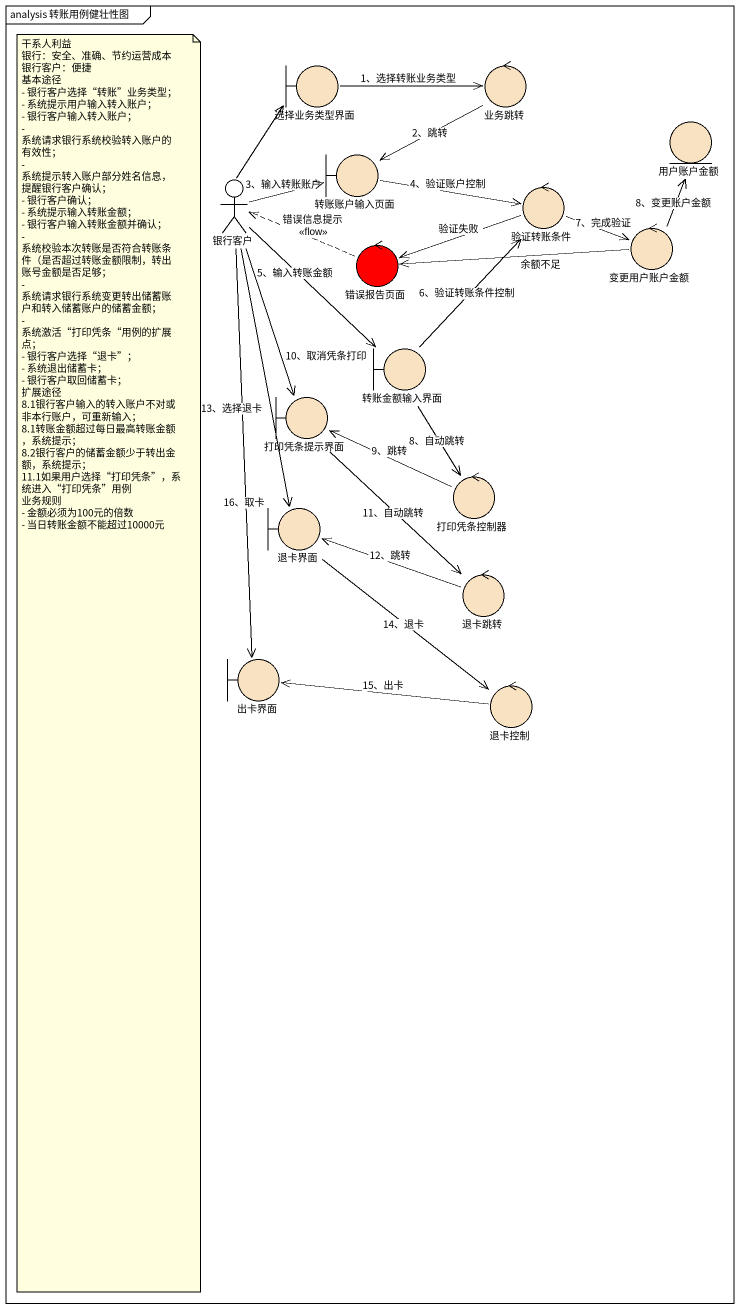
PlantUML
@startuml
mainframe analysis 转账用例健壮性图
boundary 选择业务类型界面 #F8E2C1
control 业务跳转 #F8E2C1
entity 用户账户金额 #F8E2C1
boundary 转账账户输入页面 #F8E2C1
actor 银行客户
control 验证转账条件 #F8E2C1
control 错误报告页面 #FF0000
control 变更用户账户金额 #F8E2C1
boundary 转账金额输入界面 #F8E2C1
boundary 打印凭条提示界面 #F8E2C1
boundary 退卡界面 #F8E2C1
control 打印凭条控制器 #F8E2C1
control 退卡跳转 #F8E2C1
boundary 出卡界面 #F8E2C1
control 退卡控制 #F8E2C1
选择业务类型界面 -right-> 业务跳转 : 1、选择转账业务类型
业务跳转 --> 转账账户输入页面 : 2、跳转
转账账户输入页面 -right-> 验证转账条件 : 4、验证账户控制
银行客户 -up-> 选择业务类型界面
银行客户 -right-> 转账账户输入页面 : 3、输入转账账户
银行客户 --> 转账金额输入界面 : 5、输入转账金额
银行客户 --> 打印凭条提示界面 : 10、取消凭条打印
银行客户 --> 退卡界面 : 13、选择退卡
银行客户 --> 出卡界面 : 16、取卡
验证转账条件 -left-> 错误报告页面 : 验证失败
验证转账条件 -right-> 变更用户账户金额 : 7、完成验证
错误报告页面 .left.> 银行客户 : 错误信息提示\n<<flow>>
变更用户账户金额 -up-> 用户账户金额 : 8、变更账户金额
变更用户账户金额 -left-> 错误报告页面 : 余额不足
转账金额输入界面 -up-> 验证转账条件 : 6、验证转账条件控制
转账金额输入界面 --> 打印凭条控制器 : 8、自动跳转
打印凭条提示界面 --> 退卡跳转 : 11、自动跳转
退卡界面 --> 退卡控制 : 14、退卡
打印凭条控制器 -left-> 打印凭条提示界面 : 9、跳转
退卡跳转 -left-> 退卡界面 : 12、跳转
退卡控制 -left-> 出卡界面 : 15、出卡
note as N1
  干系人利益
  银行：安全、准确、节约运营成本
  银行客户：便捷
  基本途径
  - 银行客户选择“转账”业务类型；
  - 系统提示用户输入转入账户；
  - 银行客户输入转入账户；
  - 系统请求银行系统校验转入账户的有效性；
  - 系统提示转入账户部分姓名信息，提醒银行客户确认；
  - 银行客户确认；
  - 系统提示输入转账金额；
  - 银行客户输入转账金额并确认；
  - 系统校验本次转账是否符合转账条件（是否超过转账金额限制，转出账号金额是否足够；
  - 系统请求银行系统变更转出储蓄账户和转入储蓄账户的储蓄金额；
  - 系统激活“打印凭条“用例的扩展点；
  - 银行客户选择“退卡”；
  - 系统退出储蓄卡；
  - 银行客户取回储蓄卡；
  扩展途径
  8.1银行客户输入的转入账户不对或非本行账户，可重新输入；
  8.1转账金额超过每日最高转账金额，系统提示；
  8.2银行客户的储蓄金额少于转出金额，系统提示；
  11.1如果用户选择“打印凭条”，系统进入“打印凭条”用例
  业务规则
  - 金额必须为100元的倍数
  - 当日转账金额不能超过10000元
end note
@enduml
